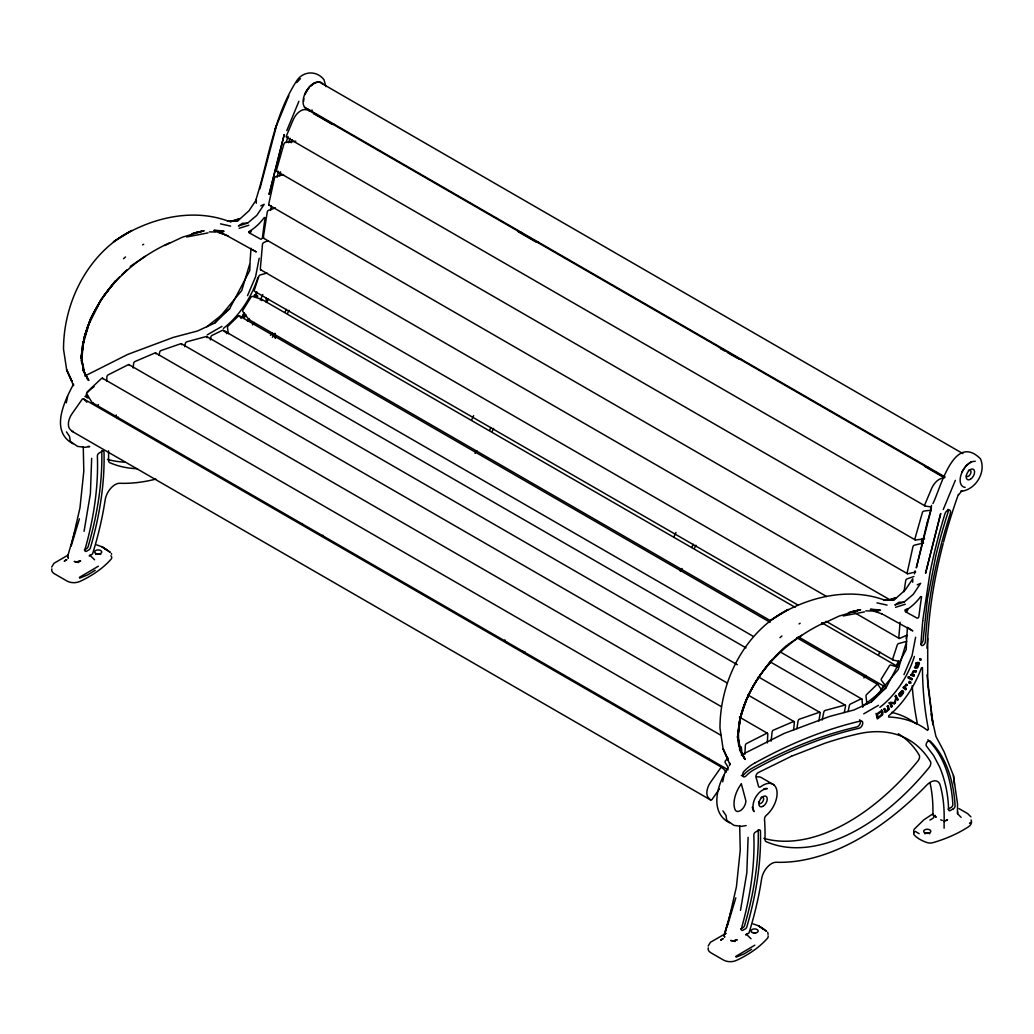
<?xml version="1.0" encoding="UTF-8"?>
<svg xmlns="http://www.w3.org/2000/svg" width="1034" height="1034" viewBox="0 0 1034 1034"><rect width="100%" height="100%" fill="white"/><g stroke="black" fill="none" stroke-linecap="round" stroke-linejoin="round"><path stroke-width="1.5" d="M944.107 828.208L944.107 821.138M256.277 203.233L256.316 199.782L248.948 210.833L238.001 220.669L230.543 221.457L239.746 218.575M912.712 582.232L912.764 578.782L905.383 589.832L894.449 599.668L888.477 600.289M91.664 458.321L90.397 493.748L84.064 531.347M748.112 837.32L746.832 872.748L740.499 910.347M106.67 381.275L106.89 376.828A1.59 0.918 -60 0 1 108.079 374.915L128.281 364.679A1.59 0.918 -60 0 1 129.328 365.441M744.894 754.329L745.346 745.436A1.59 0.918 -60 0 1 746.535 743.524L766.737 733.287A1.59 0.918 -60 0 1 767.784 734.05L767.331 742.942M894.449 599.668L883.889 599.966L885.362 600.392C846.898 585.839 802.474 598.104 769.852 620.865L788.231 609.465C744.984 631.438 719.935 680.656 719.974 728.207L723.141 748.952L729.965 764.591L729.965 763.17L729.435 765.742M83.961 338.906L81.596 360.233L83.625 370.728L81.376 357.57L83.832 339.475L81.376 357.57L84.297 371.18M761.037 673.871C745.734 695.417 734.075 723.024 740.073 749.728L737.824 736.57L740.279 718.462L737.824 736.57L740.732 750.167M926.955 648.15L927.705 638.508A394.898 227.997 -60 0 1 943.176 543.6M900.123 622.235L898.792 637.526A1.59 0.918 -60 0 0 899.787 638.379L906.766 635.199M133.153 367.975L133.632 363.412A1.59 0.918 -60 0 1 134.898 361.564L154.958 352.969A1.59 0.918 -60 0 1 155.927 353.874M250.06 261.744L251.016 248.289M771.131 741.158L772.101 732.02A1.59 0.918 -60 0 1 773.354 730.172L793.414 721.59A1.59 0.918 -60 0 1 794.383 722.482L793.595 730.094M906.508 640.744L907.464 627.276L912.789 630.921L883.256 614.571M896.336 695.727L894.578 702.681L890.442 702.254L889.537 703.262L891.502 707.062L892.213 706.274L890.701 703.34L894.513 703.727L895.289 702.874L896.077 697.381L897.59 700.328L898.3 699.54L895.625 695.313M51.7 567.071L53.975 563.284L68.141 555.038M708.148 946.058L710.423 942.284L725.933 933.379M904 591.732L905.694 580.72A1.59 0.918 -60 0 1 907.012 578.924L913.914 576.507M159.146 355.463L159.637 352.348A1.59 0.918 -60 0 1 160.955 350.565L180.795 343.727A1.59 0.918 -60 0 1 181.674 344.736M796.865 728.737L798.093 720.956A1.59 0.918 -60 0 1 799.411 719.173L819.251 712.336A1.59 0.918 -60 0 1 820.13 713.357L818.902 721.137M270.598 210.471L271.412 205.921M259.185 258.242L255.566 276.789L247.514 295.659M915.62 637.228L912.014 655.789L903.962 674.659M184.698 346.687L185.332 343.534A1.59 0.918 -60 0 1 186.715 341.815L206.27 336.528A1.59 0.918 -60 0 1 207.058 337.653M822.185 720.039L823.788 712.142A1.59 0.918 -60 0 1 825.171 710.436L844.726 705.136A1.59 0.918 -60 0 1 845.528 706.261L844.235 712.581M210.264 339.928L210.858 337.032A1.59 0.918 -60 0 1 212.035 335.404L222.504 330.298A1.59 0.918 -60 0 1 223.538 330.867M848.126 711.431L849.315 705.64A1.59 0.918 -60 0 1 850.491 704.012L860.96 698.919A1.59 0.918 -60 0 1 861.994 699.475L862.757 707.243M66.279 402.808L67.598 396.449M722.727 781.807L724.046 775.448M256.044 199.407C268.672 159.585 273.558 116.222 296.978 80.406C303.544 70.726 317.011 70.467 324.03 79.812L325.852 86.61M259.87 188.873L276.595 125.308M82.681 345.692L90.087 320.139M739.116 724.692C744.919 693.504 763.195 666.193 786.667 645.41M68.244 555.361L67.714 556.15L74.952 531.179M75.779 528.18L77.033 523.669M731.387 910.179L724.149 935.15L727.535 924.241L724.692 934.193L725.726 933.379M79.398 518.835L71.178 546.081L79.98 507.797L83.806 471.155L83.263 446.934M735.833 897.822L727.626 925.081L736.428 886.797L740.241 850.155L739.698 825.92M84.439 337.355L87.735 326.55L101.371 299.123M84.439 337.472L90.087 320.281M740.409 717.893L747 697.847M934.762 815.736L932.952 818.308L929.902 820.065M920.389 659.059L920.027 660.067L920.738 660.067L921.087 659.059L919.665 658.632M957.458 813.758L957.536 803.987L953.451 775.578L944.081 751.783L935.938 736.428L931.027 714.003M918.399 663.492L917.287 666.943L915.982 666.465A5.545 3.205 -60 0 1 916.227 665.728L917.959 662.38A1.667 0.956 -60 0 0 916.951 662.872A1.797 1.034 -60 0 0 916.447 663.582A6.656 3.839 -60 0 0 915.969 664.616L915.555 665.65A6.656 3.839 -60 0 0 915.206 666.71A1.797 1.034 -60 0 0 915.129 667.46A1.667 0.956 -60 0 0 915.685 668.132L916.486 668.222A1.667 0.969 -60 0 0 917.507 667.731A1.797 1.034 -60 0 0 918.011 667.02L919.265 663.893A1.797 1.034 -60 0 0 919.329 663.143A1.667 0.956 -60 0 0 918.799 662.484L918.399 663.492L917.675 663.078M274.954 129.289L288.835 95.723M286.806 130.53L298.904 101.319M932.914 503.558C940.281 489.521 953.555 431.979 980.478 458.812C986.41 472.409 975.463 490.038 960.78 491.357L962.008 490.646L958.596 494.885M943.254 509.529L955.351 480.306M899.076 693.917L899.179 693.711A5.545 3.205 -60 0 1 899.541 693.181M254.506 294.897L254.015 295.905L257.35 297.185L257.117 295.776M254.739 296.319L255.23 295.323A2.223 1.28 -60 0 1 255.566 294.587A5.545 3.205 -60 0 1 255.799 294.07L256.38 292.868A5.545 3.205 -60 0 1 256.652 292.363A2.223 1.28 -60 0 1 256.936 291.924M257.001 293.074L256.406 294.276A4.433 2.559 -60 0 0 256.057 295.142L257.828 296.189M910.463 674.892L911.187 675.305L911.781 674.349A2.223 1.28 -60 0 1 912.001 673.586A5.545 3.205 -60 0 1 912.234 673.056L912.828 671.867A5.545 3.205 -60 0 1 913.1 671.35A2.223 1.28 -60 0 1 913.539 670.73L916.318 671.014L915.827 671.997L913.591 671.79M913.436 672.074L912.854 673.263A4.433 2.559 -60 0 0 912.492 674.142L914.276 675.189L913.785 676.171L911.187 675.305M214.865 322.97L229.613 308.765L249.776 270.52L250.099 262.804L241.749 290.541L214.865 322.97L197.546 330.983L173.26 337.407L127.712 354.429L84.84 376.014M871.313 701.97L886.06 687.765L906.223 649.52L906.534 641.791L898.197 669.528L871.313 701.97L853.981 709.97L829.707 716.407L784.147 733.429L741.288 755.001M90.553 318.847C98.036 303.621 107.265 289.029 119.414 277.099M909.325 683.047L910.049 681.742L910.721 682.091A1.654 0.956 -60 0 1 910.864 683.203L908.602 682.634L909.325 681.328L910.049 681.742M908.149 676.533L908.873 676.947L908.317 677.916L909.429 677.27L908.705 676.843L908.149 677.813L911.794 679.868L912.337 678.911L911.626 678.485M909.429 678.537L909.985 677.58L909.261 677.167M728.285 767.848C717.583 782.816 708.523 812.207 729.513 822.78M914.108 829.333L923.776 819.872L932.952 813.784M724.679 934.361L724.149 935.15L725.041 933.767M296.706 82.642L300.442 78.584M305.469 92.814L309.605 86.675L314.788 82.655M961.917 471.814L966.053 465.675L971.223 461.655M169.77 242.744C129.353 261.098 94.572 295.737 83.586 339.579L90.32 319.222L101.384 299.188L115.407 281.106L110.754 287M905.706 686.02L905.461 686.369A4.433 2.559 -60 0 0 905.202 686.757L906.223 688.993L905.59 689.898L903.613 687.985L904.233 687.08A2.223 1.28 -60 0 1 904.672 686.408M904.879 686.072A17.927 10.353 -60 0 1 905.228 685.568A5.545 3.205 -60 0 1 905.577 685.103A2.223 1.28 -60 0 1 906.081 684.586L907.257 684.87L905.887 685.762M725.131 771.816L726.98 769.18A8.737 5.054 -60 0 1 727.251 768.792M719.393 788.994L712.142 799.334A1.59 0.918 -60 0 1 710.565 799.954L72.109 431.346L70.118 429.356A12.718 7.341 -60 0 1 72.044 413.729L82.009 399.525A1.59 0.918 -60 0 1 83.573 398.904L722.029 767.512L726.475 771.92M102.689 297.327L115.058 281.338M762.937 671.402L771.506 660.325M102.637 297.404L110.69 287.025M244.27 312.94L243.597 313.819A6.656 3.839 -60 0 0 242.938 314.763A1.797 1.034 -60 0 0 242.589 315.551A1.667 0.956 -60 0 0 242.68 316.675L243.171 317.296A1.667 0.969 -60 0 0 244.037 317.438A1.797 1.034 -60 0 0 244.644 316.986A13.119 7.574 -60 0 0 246.066 315.267M244.683 313.47L243.998 314.349A5.545 3.205 -60 0 0 243.455 315.137L244.36 316.314A12.007 6.941 -60 0 0 245.653 314.737M767.202 665.986L771.855 660.093C757.25 677.076 745.346 696.645 740.034 718.565C751.111 674.698 785.737 640.111 826.218 621.744M969.517 823.374L970.409 822.431M121.585 274.992L127.027 269.706M728.182 758.142L725.842 760.339A1.59 0.918 -60 0 0 725.183 762.562L728.246 767.461M66.034 559.614L64.237 561.242L66.887 559.717M722.469 938.614L720.672 940.242L723.335 938.717M123.498 258.707L125.515 256.962M779.946 637.694L781.962 635.949M884.949 711.87L884.445 708.51M885.156 708.923L885.776 711.302L887.172 710.268A2.249 1.292 -60 0 0 887.728 709.634L888.361 706.157L887.65 705.744M887.676 709.66L889.162 709.414L888.361 706.157M247.617 223.111L242.499 223.266L238.415 225.994L247.617 223.111L256.807 215.382L264.187 204.331L260.775 205.831M904.052 602.111L898.947 602.266L894.862 604.993L904.052 602.111L913.255 594.369L920.635 583.318L917.21 584.83M229.613 308.765L206.761 326.757M886.06 687.765L863.209 705.757M876.729 713.874L881.653 710.487A1.667 0.956 -60 0 1 882.441 710.733L882.506 710.836A6.165 3.567 -60 0 1 882.842 713.77L882.816 713.938A1.667 0.956 -60 0 1 882.209 715.205L877.323 718.914L876.005 713.46M878.008 717.518L882.054 714.184A5.067 2.921 -60 0 0 881.744 711.56L877.607 714.145L878.008 717.518L877.284 717.092M130.219 266.41L145.135 256.342M787.908 644.57L801.57 635.328M142.614 244.916L143.687 244.257M799.062 623.916L800.122 623.256M79.347 577.411L98.385 566.205M735.794 956.398L754.833 945.192M95.193 570.303L87.851 574.801L79.708 578.148M751.64 949.29L744.299 953.787L736.156 957.135M207.278 334.848L221.987 326.356M84.297 549.933L86.585 548.602A2.378 1.383 -60 0 0 88.148 546.495A263.877 152.347 -60 0 0 101.759 450.824M863.726 713.848L878.435 705.343M740.732 928.92L743.032 927.601A2.378 1.383 -60 0 0 744.596 925.482A263.877 152.347 -60 0 0 758.206 829.811M948.036 809.234L951.151 807.438A2.378 1.383 -60 0 0 952.844 804.4A182.721 105.494 -60 0 0 927.925 739.762M164.716 245.536L182.604 237.109L204.137 230.75L193.539 233.245M224.611 331.785L225.218 331.5A1.667 0.956 -60 0 1 226.007 331.746L226.058 331.849A6.165 3.567 -60 0 1 226.485 333.672M821.151 624.523L839.039 616.109L860.572 609.75L849.974 612.244M267.896 240.676L263.709 242.589A1.59 0.918 -60 0 0 262.468 244.451L260.322 268.918A1.59 0.918 -60 0 0 261.331 269.771M904.957 609.918L907.749 608.651M275.458 207.899L268.556 210.316A1.59 0.918 -60 0 0 267.237 212.099L263.36 237.277A1.59 0.918 -60 0 0 264.239 238.285M230.168 221.896L238.505 219.286M239.112 228.307L248.845 225.257M886.991 600.457L896.194 597.562M889.395 600.017L894.953 598.272M895.56 607.294L905.293 604.244M78.817 562.457L76.309 562.186M735.264 941.457L732.757 941.173M267.018 273.054L260.09 274.992A1.59 0.918 -60 0 0 258.797 276.453L254.351 289.998A1.59 0.918 -60 0 0 254.713 291.394L798.17 605.161M906.857 641.287L898.546 643.6A1.59 0.918 -60 0 0 897.254 645.061L892.807 658.606A1.59 0.918 -60 0 0 893.169 660.002L899.36 661.566M309.618 110.896L312.255 110.16M763.712 788.981L766.065 788.36M191.923 233.723L202.69 231.06L195.853 232.585M848.371 612.71L859.125 610.06L852.287 611.572M283.536 174.759L275.832 176.607A1.59 0.918 -60 0 0 274.437 178.3L268.762 203.995A1.59 0.918 -60 0 0 269.525 205.159M923.53 542.992L914.289 545.215A1.59 0.918 -60 0 0 912.893 546.908L907.219 572.603A1.59 0.918 -60 0 0 907.981 573.78L915.697 571.918M186.715 236.954L208.054 232.883M843.162 615.954L864.502 611.87M295.827 141.18L285.371 142.459A1.59 0.918 -60 0 0 283.911 144.036L276.505 170.054A1.59 0.918 -60 0 0 277.138 171.373M931.298 510.15L923.827 511.08A1.59 0.918 -60 0 0 922.367 512.644L914.961 538.662A1.59 0.918 -60 0 0 915.594 539.981L924.564 538.882M746.16 825.597L741.456 826.334L734.011 825.378L726.734 820.35L726.01 815.438L722.921 810.889M238.001 220.669L227.441 220.966L228.915 221.392C190.45 206.852 146.027 219.118 113.404 241.866L131.796 230.466C88.536 252.451 63.488 301.657 63.526 349.221L66.693 369.965L73.517 385.592L73.517 384.17C64.341 401.386 49.671 431.23 73.065 443.793M957.613 811.78L957.704 813.202M209.398 231.875L216.209 232.043M865.846 610.861L874.014 611.068M214.322 230.168L223.99 231.06M870.757 609.168L880.438 610.06M213.909 230.492L223.641 231.526M870.357 609.478L880.089 610.525M917.494 663.389L916.835 662.975M944.055 477.101L308.39 110.108L305.547 109.643A12.718 7.341 -60 0 0 293.126 119.944L286.444 135.816A1.59 0.918 -60 0 0 286.78 137.419L925.236 506.027L931.544 507.061M316.365 114.037L313.522 113.572L331.513 123.964L334.344 124.429M520.942 232.159L518.099 231.694L536.09 242.072L538.921 242.538M723.27 348.962L720.427 348.497L724.576 350.901M738.418 358.888L741.249 359.354M925.003 466.618L927.847 467.084M88.071 446.274L89.712 446.61L85.021 447.334L77.563 446.391L70.299 441.363L69.562 436.451L66.473 431.889M766.698 788.49L767.331 788.619C758 789.33 750.025 803.147 754.083 811.574L753.217 810.604M220.526 223.861L230.647 226.11M876.974 602.861L887.082 605.097M96.653 544.892L101.965 546.753L107.497 550.334M753.101 923.892L758.413 925.753L763.932 929.333M916.227 723.878L917.21 722.766A403.803 233.141 -60 0 1 912.195 685.736M218.937 232.198L223.279 233.542L222.284 233.102M795.12 607.32L261.434 299.201L252.374 296.396A1.59 0.918 -60 0 0 250.939 297.288L243.106 309.89A1.59 0.918 -60 0 0 242.9 311.648L248.832 319.519A1.59 0.918 -60 0 0 249.621 319.674M873.937 610.732L878.28 612.089M898.378 667.344L890.83 665.004A1.59 0.918 -60 0 0 889.395 665.896L881.575 678.498A1.59 0.918 -60 0 0 881.356 680.256L885.595 685.878M217.592 232.198L225.851 235.028L224.895 234.602M874.04 611.184L882.299 614.015L881.343 613.601M219.079 232.094L228.165 235.998M226.821 235.584L256.342 251.921L252.309 249.75M909.985 677.58L912.337 678.911M887.611 709.389L888.4 710.074M890.778 706.649L891.502 707.062M915.116 671.596L915.827 671.997M256.626 296.771L257.35 297.185M913.074 675.758L913.785 676.171M920.014 659.653L920.738 660.067M902.889 687.571L903.613 687.985M893.79 703.314L894.513 703.727M888.813 702.849L889.537 703.262M886.875 706.403L887.599 706.817M883.669 709.169L884.393 709.595M319.092 81.88L962.9 453.59M304.513 107.148L945.244 477.075M727.341 352.491L737.035 358.087M926.386 467.407L942.995 476.997M276.673 171.243L915.129 539.851M269.034 205.107L907.49 573.715M263.722 238.298L889.602 599.642M260.788 269.835L826.593 596.515M854.536 612.645L899.244 638.456M826.101 621.292L893.169 660.002M821.655 622.649L898.494 667.008M249.168 319.739L770.265 620.594M798.209 636.724L884.833 686.731M239.203 315.797L770.084 622.3M796.632 637.616L877.659 684.405M894.72 696.321L895.431 696.735M223.357 330.402L752.842 636.104M780.786 652.234L861.813 699.01M206.774 336.567L746.031 647.904M769.787 661.618L845.23 705.175M181.312 343.715L737.345 664.746M758.297 676.843L819.768 712.336M958.996 808.601L967.682 813.629L970.926 816.86M155.501 352.917L726.902 682.815M747.853 694.913L793.957 721.525M128.823 364.563L721.189 706.558M739.349 717.04L767.293 733.184M102.366 378.16L721.267 735.471M773.794 784.793L762.549 778.305A19.866 11.477 -60 0 0 756.759 776.909M92.427 402.769L728.091 769.774M894.565 702.461L895.289 702.874M888.439 709.001L889.162 709.414M891.489 705.86L892.213 706.274M907.257 684.87L906.146 684.069M905.5 688.579L906.223 688.993M915.607 670.588L916.318 671.014M913.552 674.763L914.276 675.189M903.509 686.666L904.323 687.171M915.206 831.362L919.136 833.663M751.007 938.782L747.091 934.917M94.559 559.782L90.656 555.917M961.116 817.364L958.079 814.21M710.565 799.954L708.574 797.977A12.718 7.341 -60 0 1 710.5 782.35L720.465 768.146A1.59 0.918 -60 0 1 722.029 767.512M83.573 398.904L86.908 402.213M882.002 690.57L878.008 684.637A1.59 0.918 -60 0 0 876.664 684.818L866.725 694.434A1.59 0.918 -60 0 0 865.962 696.283L866.957 703.883M241.142 318.394L239.552 316.029A1.59 0.918 -60 0 0 238.208 316.21L228.268 325.826A1.59 0.918 -60 0 0 227.506 327.675L228.307 333.749M744.079 757.832L744.764 758.904L739.53 748.9L745.281 759.473L743.084 755.712M87.631 378.845L88.317 379.917L83.082 369.901L86.093 376.389M743.64 757.508L744.299 758.581M87.192 378.509L87.851 379.581L83.082 370.314M86.649 376.712L88.846 380.473L83.082 369.901M881.731 710.319L881.782 710.423A1.667 0.956 -60 0 0 881.524 710.112M739.53 749.314L743.614 757.25M740.124 750.193L742.541 755.389M767.745 932.409L768.107 934.49M111.31 553.423L111.62 554.302M752.274 807.076L752.907 809.428M274.579 335.003L275.199 338.04M737.681 739.09L738.948 746.432M81.234 360.103L81.738 363.037M926.981 674.853L932.901 723.115M932.926 724.821L927.705 684.03L927.705 638.508M275.251 334.757L275.651 337.872M274.876 333.271L275.483 337.976M741.998 753.579L741.339 747.414A1.59 0.918 -60 0 0 739.879 747.168M953.451 775.578L954.434 784.767M927.705 682.518L927.795 685.477M913.746 830.38L913.746 832.977M261.434 299.201A1.59 0.918 -60 0 1 261.783 300.545M92.892 402.73A1.59 0.918 -60 0 1 92.078 402.523L86.727 393.954A1.59 0.918 -60 0 1 87.386 391.718L101.422 378.547A1.59 0.918 -60 0 1 102.883 378.806M308.39 110.108A1.59 0.918 -60 0 1 308.895 110.961M925.236 506.027A1.59 0.918 -60 0 1 924.9 504.424L931.582 488.552A12.718 7.341 -60 0 1 944.003 478.251M73.143 431.268A1.59 0.918 -60 0 1 72.109 431.346M763.855 838.367A200.376 115.692 -60 0 0 917.856 761.063A4.769 2.753 -60 0 0 919.2 755.091A171.243 98.863 -60 0 0 898.3 733.778M907.697 609.789A1.59 0.918 -60 0 1 906.947 611.262A1.59 0.918 -60 0 1 905.797 611.624M881.976 713.964A1.667 0.956 -60 0 1 881.498 714.791M929.98 782.764A156.586 90.397 -60 0 1 932.862 815.076L936.235 817.196A4.769 2.753 0 0 1 934.839 815.244M884.962 711.922A1.383 0.801 -60 0 0 885.854 712.206A7.316 4.226 -60 0 0 887.999 710.358A1.396 0.801 -60 0 0 888.322 709.789M891.592 712.361A189.08 109.165 -60 0 1 915.012 722.973M902.708 692.379A1.809 1.047 -60 0 1 902.449 692.909M914.974 667.718A1.667 0.956 -60 0 1 914.495 667.382M945.929 820.389A4.769 2.753 0 0 0 947.48 819.794L944.107 821.565A156.586 90.397 -60 0 0 940.164 785.116A14.308 8.259 -60 0 0 926.71 785.142A254.338 146.841 -60 0 1 776.288 862.253A14.308 8.259 -60 0 0 761.606 878.848A270.236 156.018 -60 0 1 749.017 932.926L745.617 934.891A4.769 2.753 0 0 0 746.845 933.663M942.284 820.389A4.769 2.753 0 0 1 940.733 819.794M915.723 663.156A1.809 1.047 -60 0 1 916.046 662.665M920.738 644.066A3.141 1.809 -60 0 0 923.104 640.317L927.446 598.88L935.783 556.021A400.61 231.293 -60 0 1 947.415 514.208L948.023 512.334A4.149 2.391 -60 0 0 948.01 509.361M859.577 719.793A4.02 2.327 -60 0 1 860.146 723.529A4.02 2.327 -60 0 1 856.837 726.954A547.994 316.378 -60 0 0 751.24 768.714A26.225 15.148 -60 0 0 744.002 774.44A3.813 2.21 -60 0 1 741.326 775.539M943.577 542.074A394.898 227.997 -60 0 1 958.376 494.433M965.174 487.376A14.308 8.259 -60 0 1 961.478 473.559A14.308 8.259 -60 0 1 975.295 461.306M761.102 797.408A3.58 2.068 -60 0 1 763.635 798.868A3.58 2.068 -60 0 1 761.102 803.25A3.58 2.068 -60 0 1 758.581 801.789M968.444 470.392A3.58 2.068 -60 0 1 970.642 473.507A3.58 2.068 -60 0 1 966.26 476.041M914.379 656.422A64.961 37.508 -60 0 1 879.869 707.346M708.303 947.868A9.539 5.506 0 0 0 710.927 952.805L723.554 960.095A9.539 5.506 0 0 0 736.286 960.483A118.432 68.373 0 0 0 767.486 938.239A6.359 3.671 0 0 0 768.055 935.886M753.683 932.875A3.58 2.068 0 0 1 755.544 932.875M914.379 831.84A6.359 3.671 0 0 0 914.521 835.304A33.385 19.271 0 0 0 927.059 842.555A6.359 3.671 0 0 0 933.069 842.632A118.432 68.373 0 0 0 968.393 826.825A12.718 7.341 0 0 0 971.055 819.923M924.719 833.74A3.58 2.068 0 0 1 929.773 833.74M493.58 428.412A81.066 46.801 -60 0 1 492.21 431.256M473.637 415.629A76.309 44.048 -60 0 1 471.594 419.959M490.956 427.469A76.309 44.048 -60 0 1 489.573 430.338M476.933 450.876A76.309 44.048 -60 0 1 475.007 453.383M302.083 523.863A8.737 5.054 -60 0 1 302.367 523.488M322.065 536.232A3.981 2.301 -60 0 1 322.892 535.276M879.882 652.015A76.309 44.048 -60 0 1 878.499 654.884M865.859 675.422A76.309 44.048 -60 0 1 863.92 677.929M906.753 635.303A76.309 44.048 -60 0 1 906.107 638.443M898.533 660.933A76.309 44.048 -60 0 1 896.478 665.263M884.781 684.534A76.309 44.048 -60 0 1 880.916 689.549M914.521 573.883A398.995 230.362 -60 0 1 915.09 570.833M921.41 541.583A398.995 230.362 -60 0 1 922.16 538.585M930.613 508.444A398.995 230.362 -60 0 1 931.556 505.419M708.988 758.788A8.737 5.054 -60 0 1 709.272 758.4M308.416 109.41A15.096 8.724 -60 0 1 306.206 91.289A15.096 8.724 -60 0 1 323.009 84.142M289.003 310.303A81.066 46.801 -60 0 1 287.633 313.147M275.199 333.62A81.066 46.801 -60 0 1 272.356 337.368M268.401 298.968A76.309 44.048 -60 0 1 267.018 301.85M254.377 322.388A76.309 44.048 -60 0 1 252.438 324.896M286.379 309.36A76.309 44.048 -60 0 1 285.009 312.229M272.356 332.767A76.309 44.048 -60 0 1 270.43 335.274M97.506 405.755A8.737 5.054 -60 0 1 98.385 404.63M115.498 416.146A8.737 5.054 -60 0 1 116.364 415.022M117.488 418.124A3.981 2.301 -60 0 1 118.315 417.167M695.908 545.228A81.066 46.801 -60 0 1 694.538 548.072M682.104 568.545A81.066 46.801 -60 0 1 680.23 571.052M675.965 532.445A76.309 44.048 -60 0 1 673.922 536.775M693.284 544.285A76.309 44.048 -60 0 1 691.914 547.154M506.414 642.67A3.981 2.301 -60 0 1 506.802 642.153M504.411 640.679A8.737 5.054 -60 0 1 504.98 639.917M522.403 651.071A8.737 5.054 -60 0 1 522.674 650.683M524.393 653.049A3.981 2.301 -60 0 1 525.22 652.092M137.535 468.699A200.376 115.692 -60 0 1 109.707 462.65A4.769 2.753 -60 0 1 108.57 460.311A270.236 156.018 -60 0 0 108.544 450.772M124.726 462.146A200.376 115.692 -60 0 1 107.407 459.38M251.262 230.789A1.59 0.918 -60 0 1 250.512 232.275A1.59 0.918 -60 0 1 249.362 232.637M88.42 397.728A3.813 2.21 -60 0 1 86.675 393.721M155.85 479.091A254.338 146.841 -60 0 1 119.841 483.266A14.308 8.259 -60 0 0 105.171 499.849A270.236 156.018 -60 0 1 92.569 553.94L89.17 555.904A4.769 2.753 0 0 0 90.41 554.663M228.708 333.219A1.383 0.801 -60 0 1 228.527 332.935M262.765 294.509A69.562 40.158 -60 0 1 260.232 300.106M249.168 318.511A69.562 40.158 -60 0 1 247.346 320.941M266.345 302.458A403.803 233.141 -60 0 1 266.177 297.87M242.822 317.115A1.68 0.969 -60 0 1 242.486 316.947M279.658 175.728A400.61 231.293 -60 0 1 280.602 171.825M288.641 142.718A400.61 231.293 -60 0 1 290.024 138.22M87.8 392.119A33.864 19.556 -60 0 1 94.081 386.664M87.554 395.44A3.813 2.21 -60 0 1 84.891 396.539M291.278 142.731A400.623 231.306 -60 0 1 292.247 139.616M277.099 177.331A425.607 245.717 -60 0 1 278.521 171.308M286.211 142.511A425.607 245.717 -60 0 1 288.021 136.423M303.673 101.19A14.308 8.259 -60 0 1 303.893 98.644M305.03 94.572A14.308 8.259 -60 0 1 308.739 88.148M310.652 86.055A14.308 8.259 -60 0 1 317.684 82.319M257.931 277.422A64.961 37.508 -60 0 1 223.434 328.36M95.645 554.418A3.58 2.068 0 0 1 100.699 554.418M51.868 568.868A9.539 5.506 0 0 0 54.479 573.805L67.107 581.095A9.539 5.506 0 0 0 79.838 581.483A118.432 68.373 0 0 0 111.039 559.239A6.359 3.671 0 0 0 110.896 555.762M928.442 729.254L927.472 730.366A189.08 109.165 -60 0 0 888.62 717.027L888.762 715.748A69.562 40.158 -60 0 0 921.397 667.912L922.457 667.602A403.803 233.141 -60 0 0 928.442 729.254M902.798 692.444L902.643 692.948A12.007 6.941 -60 0 1 900.808 695.313L899.89 694.137A5.545 3.205 -60 0 1 900.446 693.349L901.971 691.591L902.798 692.444M922.729 620.646L920.919 643.82A3.141 1.809 -60 0 0 922.987 645.358A3.141 1.809 -60 0 0 925.352 641.61A400.623 231.306 -60 0 1 949.664 515.514L950.259 513.627A4.149 2.391 -60 0 0 948.85 509.891A4.149 2.391 -60 0 0 944.934 513.898A425.607 245.717 -60 0 0 930.018 572.797L922.729 620.646M82.565 345.847L81.027 358.63L83.121 341.634L82.565 345.847M739 724.847L737.462 737.63L739.569 720.62L739 724.847M284.221 134.627L269.137 194.224L284.221 134.627M927.046 523.101L916.305 567.873L931.401 508.276L927.046 523.101M940.669 513.614L925.572 573.211L940.669 513.614M248.884 231.862L248.948 232.676L260.607 239.125A1.59 0.918 -60 0 0 261.744 238.764A1.59 0.918 -60 0 0 262.494 237.277A432.031 249.44 -60 0 1 265.143 217.735L264.29 217.567A38.878 22.451 -60 0 1 249.336 231.332L248.884 231.862M905.332 610.861L905.383 611.663L917.042 618.112A1.59 0.918 -60 0 0 918.192 617.75A1.59 0.918 -60 0 0 918.942 616.277A432.031 249.44 -60 0 1 921.591 596.734L920.738 596.553A38.878 22.451 -60 0 1 905.784 610.318L905.332 610.861M900.717 691.94L900.032 692.806A6.656 3.839 -60 0 0 899.373 693.749A1.797 1.034 -60 0 0 899.024 694.538A1.667 0.956 -60 0 0 899.128 695.675L899.606 696.296A1.667 0.969 -60 0 0 900.485 696.438A1.797 1.034 -60 0 0 901.092 695.985A13.119 7.574 -60 0 0 903.16 693.323A1.797 1.034 -60 0 0 903.509 692.534A1.667 0.956 -60 0 0 903.406 691.41L902.928 690.777A1.667 0.956 -60 0 0 902.062 690.634A1.797 1.034 -60 0 0 901.454 691.087A6.656 3.839 -60 0 0 900.717 691.94M741.352 783.901L741.094 784.16A22.968 13.261 -60 0 0 734.851 809.157A7.949 4.588 -60 0 0 741.145 810.113A7.949 4.588 -60 0 0 745.863 800.717L741.352 783.901M102.327 451.212L99.057 453.099A2.378 1.383 -60 0 0 97.364 456.097A256.432 148.056 -60 0 1 84.969 549.481A2.378 1.383 -60 0 0 86.546 551.225L88.834 549.907A2.378 1.383 -60 0 0 90.397 547.787A263.877 152.347 -60 0 0 104.007 452.117A2.378 1.383 -60 0 0 102.327 451.212M80.523 560.867L77.46 561.785L80.523 560.867M758.762 830.199L755.492 832.086A2.378 1.383 -60 0 0 753.812 835.097A256.432 148.056 -60 0 1 741.417 928.467A2.378 1.383 -60 0 0 742.981 930.225L745.281 928.894A2.378 1.383 -60 0 0 746.845 926.787A263.877 152.347 -60 0 0 760.455 831.116A2.378 1.383 -60 0 0 758.762 830.199M953.4 808.743L950.285 810.54A2.378 1.383 -60 0 1 948.605 809.635A162.933 94.068 -60 0 0 943.99 779.442A177.641 102.56 -60 0 0 939.583 766.879L933.767 755.776L926.606 746.264A3.18 1.835 -60 0 1 926.981 742.334A3.18 1.835 -60 0 1 930.173 741.055A182.721 105.494 -60 0 1 955.08 805.693A2.378 1.383 -60 0 1 953.4 808.743M736.971 939.867L733.907 940.772L736.971 939.867M754.652 763.131L753.76 763.635A33.864 19.556 -60 0 0 744.234 771.106A3.813 2.21 -60 0 0 742.735 776.03A3.813 2.21 -60 0 0 746.251 775.733A26.225 15.148 -60 0 1 753.489 770.02A547.994 316.378 -60 0 1 859.086 728.259A4.02 2.327 -60 0 0 862.64 724.007A4.02 2.327 -60 0 0 860.727 721.008A556.757 321.445 -60 0 0 757.327 761.657L754.652 763.131M791.488 756.242L758.206 772.618A3.18 1.835 -60 0 0 755.983 777.245A268.827 155.216 -60 0 1 758.439 786.124A3.18 1.835 -60 0 0 760.946 786.615A19.866 11.477 -60 0 1 776.844 790.428A19.866 11.477 -60 0 1 766.246 815.399A3.18 1.835 -60 0 0 764.514 819.122A270.236 156.018 -60 0 1 765.005 839.311A4.769 2.753 -60 0 0 766.155 841.637A200.376 115.692 -60 0 0 929.101 767.551A4.769 2.753 -60 0 0 930.445 761.58A171.243 98.863 -60 0 0 856.785 734.205A541.635 312.707 -60 0 0 824.434 743.407L791.488 756.242M75.921 561.811L74.396 561.501L75.921 561.811M732.356 940.798L730.831 940.501L732.356 940.798M762.717 928.622L758.413 925.753L766.646 931.272L762.717 928.622M106.269 549.623L101.965 546.753L110.211 552.272L106.269 549.623M724.679 936.946L724.149 936.067L724.679 936.946M68.231 557.946L67.701 557.067L68.231 557.946M728.401 760.236L723.141 748.952L728.401 760.236M71.953 381.236L66.693 369.965L71.953 381.236M763.04 806.313A5.958 3.438 -60 0 0 766.698 796.904A5.958 3.438 -60 0 0 759.395 801.117A5.958 3.438 -60 0 0 763.04 806.313M970.383 479.298A5.958 3.438 -60 0 0 974.041 469.888A5.958 3.438 -60 0 0 966.738 474.102A5.958 3.438 -60 0 0 970.383 479.298M752.08 932.435A3.58 2.068 0 0 0 758.064 931.505A3.58 2.068 0 0 0 753.683 928.984A3.58 2.068 0 0 0 752.08 932.435M924.719 832.771A3.58 2.068 0 0 0 930.703 831.84A3.58 2.068 0 0 0 926.322 829.307A3.58 2.068 0 0 0 924.719 832.771M95.645 553.436A3.58 2.068 0 0 0 101.629 552.518A3.58 2.068 0 0 0 97.248 549.985A3.58 2.068 0 0 0 95.645 553.436"/></g></svg>
